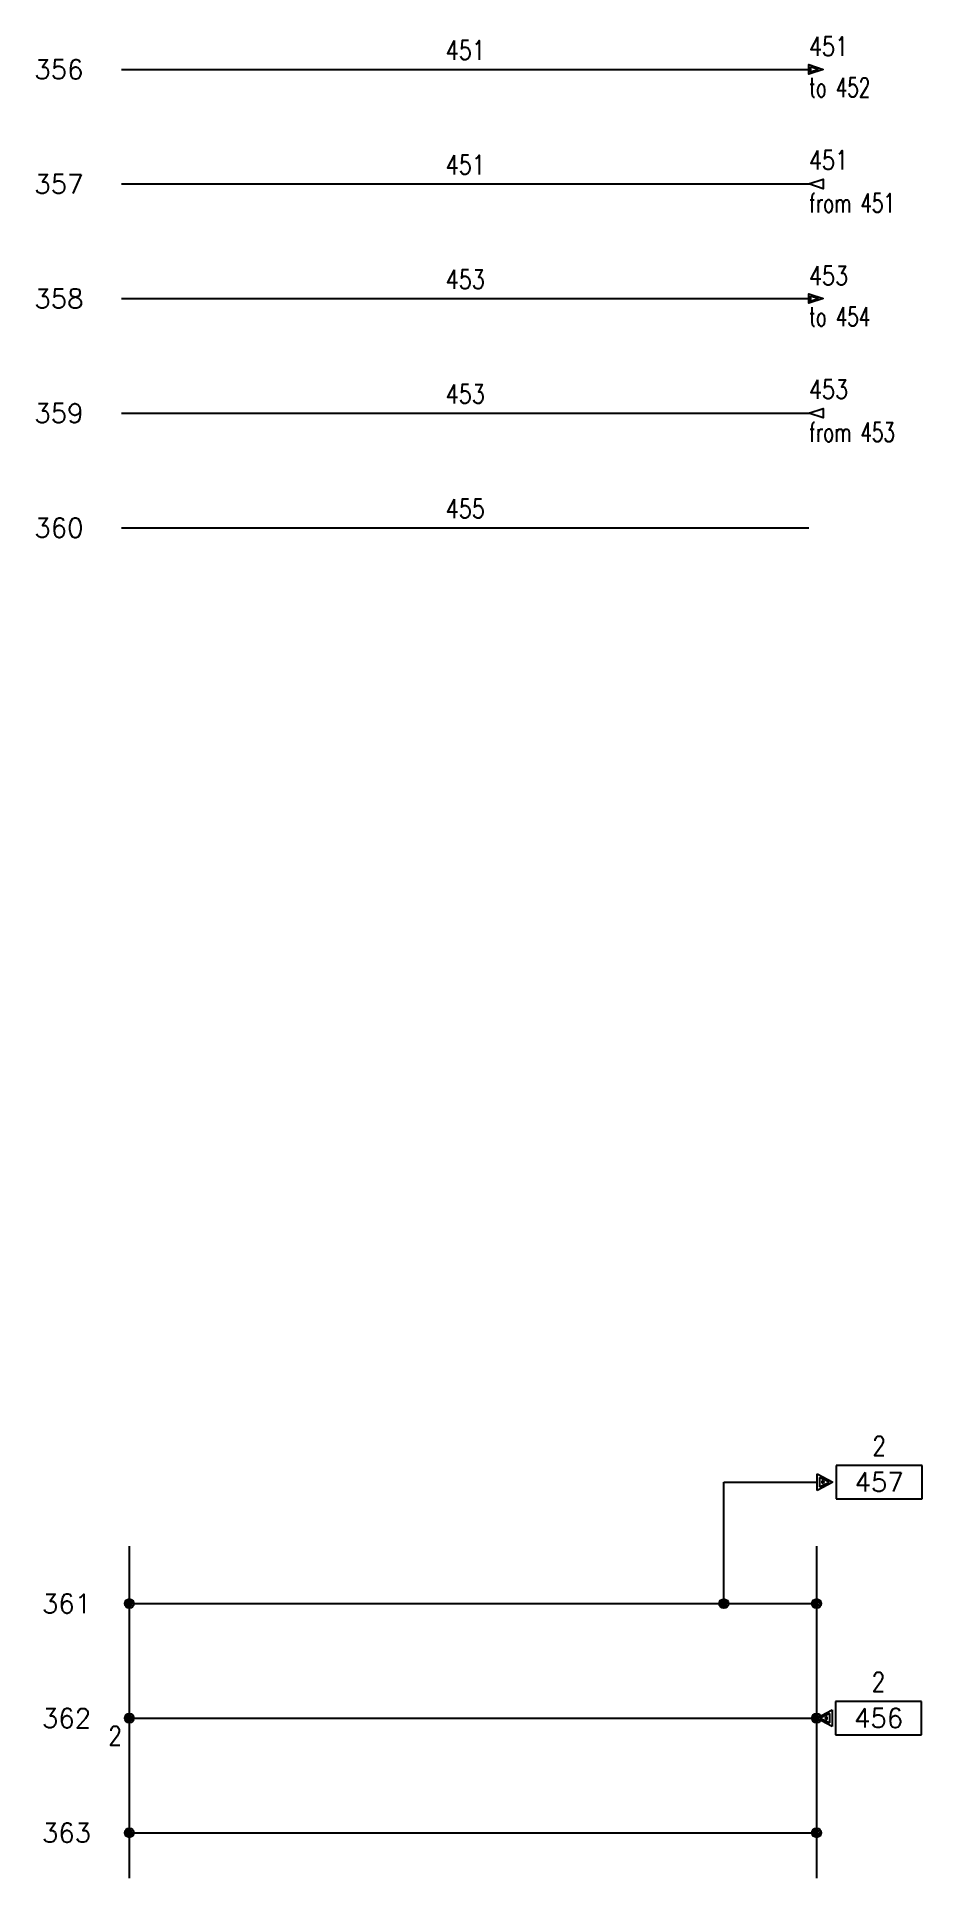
# Model space of a CAD drawing. Header units: inches. Extents: x -11.8 to -6, y 22.7 to 34.8.
import ezdxf
from ezdxf.enums import TextEntityAlignment as Align

# ---------------------------------------------------------------- set-up
doc = ezdxf.new("R2010")
doc.units = ezdxf.units.IN
doc.header["$MEASUREMENT"] = 0
for name, color, linetype in [('BLK_14AWG', 252, 'Continuous'), ('SYMS', 7, 'Continuous'), ('WIREFIXED', 7, 'Continuous'), ('WIRENO', 7, 'Continuous'), ('WIREREF', 52, 'Continuous'), ('WIREREF_DEST', 52, 'Continuous'), ('XREF', 7, 'Continuous')]:
    doc.layers.add(name, color=color, linetype=linetype)
doc.styles.add('WD', font='romans.shx')

# ---------------------------------------------------------------- blocks, each defined once
blk = doc.blocks.new('WD_MLRH')
at = {"style": 'WD'}
blk.add_attdef('RUNGFIRST', text='', height=0.125, dxfattribs=at).set_placement((-0.25, 0), align=Align.MIDDLE_RIGHT)
at = {"style": 'WD', "flags": 1}
for tag, p in [('RUNGHORV', (-0.25, -0.127)), ('RUNGDIST', (-0.25, -0.2)), ('RUNGCNT', (-0.25, -0.237)), ('RUNGINC', (-0.25, -0.163)), ('WIRE-START', (-0.25, -0.356)), ('WIREMODE', (-0.25, -0.281)), ('WIREFMT', (-0.25, -0.321)), ('WIRE-GSUF', (-0.25, -0.396)), ('PH3SPACE', (-0.25, -0.437))]:
    blk.add_attdef(tag, text='', height=0.025, dxfattribs=at).set_placement(p, align=Align.RIGHT)
blk = doc.blocks.new('WD_WNH')
at = {"linetype": 'Continuous', "style": 'WD', "width": 0.8}
blk.add_attdef('WIRENO', text='', height=0.125, dxfattribs=at).set_placement((0, 0.062), align=Align.CENTER)
at = {"style": 'WD', "flags": 1}
for tag, p in [('W01USER', (0, 0.078)), ('W02USER', (0, 0.07)), ('W03USER', (0, 0.062)), ('W04USER', (0, 0.055)), ('W05USER', (0, 0.047)), ('W06USER', (0, 0.039)), ('W07USER', (0, 0.031)), ('W08USER', (0, 0.023)), ('W09USER', (0, 0.016)), ('W10USER', (0, 0.008))]:
    blk.add_attdef(tag, text='', height=0.005, dxfattribs=at).set_placement(p, align=Align.CENTER)
blk = doc.blocks.new('HA1S1')
for points in [[(0, 0), (0, 0.031), (0.094, 0), (0, -0.031), (0, 0)], [(0.011, 0.016), (0.011, -0.016), (0.058, 0), (0.011, 0.016)]]:
    blk.add_lwpolyline(points)
at = {"style": 'WD', "width": 0.8, "flags": 8}
blk.add_attdef('WIRENO', (0, 0.087), '', height=0.125, dxfattribs=at)
at = {"style": 'WD', "flags": 1}
for tag, p in [('SIGCODE', (-0.02, 0.047)), ('X4TERM01', (0, 0))]:
    blk.add_attdef(tag, p, '', height=0.01, dxfattribs=at)
at = {"style": 'WD', "width": 0.7}
for tag, p in [('XREF', (0, -0.181)), ('DESC1', (0, -0.356))]:
    blk.add_attdef(tag, p, '', height=0.125, dxfattribs=at)
blk = doc.blocks.new('HA1D1')
blk.add_lwpolyline([(0.094, 0), (0.094, -0.031), (0, 0), (0.094, 0.031), (0.094, 0)])
at = {"style": 'WD', "width": 0.8, "flags": 8}
blk.add_attdef('WIRENO', (0, 0.094), '', height=0.125, dxfattribs=at)
at = {"style": 'WD', "flags": 1}
for tag, p in [('SIGCODE', (-0.02, 0.047)), ('X4TERM01', (0, 0))]:
    blk.add_attdef(tag, p, '', height=0.01, dxfattribs=at)
at = {"style": 'WD', "width": 0.7}
for tag, p in [('XREF', (0, -0.188)), ('DESC1', (0, -0.375))]:
    blk.add_attdef(tag, p, '', height=0.125, dxfattribs=at)
blk = doc.blocks.new('WDDOT')
for radius in [0.03, 0.0187, 0.00929]:
    blk.add_circle((0, 0), radius)
blk = doc.blocks.new('WD_WNV')
at = {"linetype": 'Continuous', "style": 'WD', "width": 0.8}
blk.add_attdef('WIRENO', text='', height=0.125, dxfattribs=at).set_placement((-0.05, 0), align=Align.MIDDLE_RIGHT)
at = {"style": 'WD', "flags": 1}
for tag, p in [('W01USER', (-0.062, 0.094)), ('W02USER', (-0.062, 0.086)), ('W03USER', (-0.062, 0.078)), ('W04USER', (-0.062, 0.07)), ('W05USER', (-0.062, 0.062)), ('W06USER', (-0.062, 0.055)), ('W07USER', (-0.062, 0.047)), ('W08USER', (-0.062, 0.039)), ('W09USER', (-0.062, 0.031)), ('W10USER', (-0.062, 0.023))]:
    blk.add_attdef(tag, text='', height=0.005, dxfattribs=at).set_placement(p, align=Align.CENTER)
blk = doc.blocks.new('HA2S1')
for p, q in [((0, -0.055), (0, 0.055)), ((0, 0.055), (0.102, 0)), ((0.102, 0), (0, -0.055)), ((0.078, 0), (0.016, 0.031)), ((0.016, 0.031), (0.016, -0.031)), ((0.016, -0.031), (0.078, 0)), ((0.047, 0), (0.031, 0.008)), ((0.031, 0.008), (0.031, -0.008)), ((0.031, -0.008), (0.047, 0)), ((0.125, 0.109), (0.125, -0.109)), ((0.688, 0.109), (0.125, 0.109)), ((0.688, -0.109), (0.688, 0.109)), ((0.125, -0.109), (0.688, -0.109))]:
    blk.add_line(p, q)
at = {"style": 'WD', "width": 0.8, "flags": 8}
for tag, p in [('WIRENO', (0.406, 0.3)), ('DESC1', (0.406, -0.169))]:
    blk.add_attdef(tag, text='', height=0.125, dxfattribs=at).set_placement(p, align=Align.TOP_CENTER)
at = {"style": 'WD', "flags": 1}
for tag, p in [('X4TERM01', (0, 0)), ('SIGCODE', (0.026, 0.066))]:
    blk.add_attdef(tag, p, '', height=0.01, dxfattribs=at)
at = {"style": 'WD'}
blk.add_attdef('XREF', text='', height=0.125, dxfattribs=at).set_placement((0.406, -0.063), align=Align.CENTER)
blk = doc.blocks.new('HA2D1')
for p, q in [((0, 0), (0.102, 0.055)), ((0.102, -0.055), (0, 0)), ((0.086, 0.031), (0.023, 0)), ((0.023, 0), (0.086, -0.031)), ((0.07, 0.008), (0.055, 0)), ((0.055, 0), (0.07, -0.008)), ((0.07, -0.008), (0.07, 0.008)), ((0.086, -0.031), (0.086, 0.031)), ((0.102, 0.055), (0.102, -0.055)), ((0.125, 0.109), (0.125, -0.109)), ((0.688, 0.109), (0.125, 0.109)), ((0.688, -0.109), (0.688, 0.109)), ((0.125, -0.109), (0.688, -0.109))]:
    blk.add_line(p, q)
at = {"style": 'WD', "width": 0.8, "flags": 8}
for tag, p in [('WIRENO', (0.406, 0.3)), ('DESC1', (0.406, -0.169))]:
    blk.add_attdef(tag, text='', height=0.125, dxfattribs=at).set_placement(p, align=Align.TOP_CENTER)
at = {"style": 'WD', "flags": 1}
for tag, p in [('X4TERM01', (0, 0)), ('SIGCODE', (0.026, 0.066))]:
    blk.add_attdef(tag, p, '', height=0.01, dxfattribs=at)
at = {"style": 'WD'}
blk.add_attdef('XREF', text='', height=0.125, dxfattribs=at).set_placement((0.406, -0.063), align=Align.CENTER)

msp = doc.modelspace()

# ---------------------------------------------------------------- linework, layer by layer
at = {"layer": 'BLK_14AWG'}
for p, q in [((-11.24, 34.54), (-6.74, 34.54)), ((-11.24, 33.79), (-6.74, 33.79)), ((-11.24, 33.04), (-6.74, 33.04)), ((-11.24, 32.29), (-6.74, 32.29)), ((-11.24, 31.54), (-6.74, 31.54)), ((-7.297, 24.5), (-7.297, 25.295)), ((-7.297, 25.295), (-6.686, 25.295)), ((-11.19, 24.875), (-11.19, 22.703)), ((-6.69, 24.875), (-6.69, 22.703)), ((-11.19, 24.5), (-6.69, 24.5)), ((-11.19, 23.75), (-6.69, 23.75)), ((-11.19, 23), (-6.69, 23))]:
    msp.add_line(p, q, dxfattribs=at)

# ---------------------------------------------------------------- block references
at = {"layer": 'SYMS'}
ref = msp.add_blockref('HA1S1', (-6.74, 34.54), dxfattribs=at)
ref.add_attrib('WIRENO', '451', (-6.74, 34.628), dxfattribs={"layer": 'WIREREF', "height": 0.125, "style": 'WD', "width": 0.8, "flags": 8})
ref.add_attrib('XREF', 'to 452', (-6.74, 34.359), dxfattribs={"layer": 'XREF', "height": 0.125, "style": 'WD', "width": 0.7})
ref = msp.add_blockref('HA1D1', (-6.74, 33.79), dxfattribs=at)
ref.add_attrib('WIRENO', '451', (-6.74, 33.884), dxfattribs={"layer": 'WIREREF_DEST', "height": 0.125, "style": 'WD', "width": 0.8, "flags": 8})
ref.add_attrib('XREF', 'from 451', (-6.74, 33.603), dxfattribs={"layer": 'XREF', "height": 0.125, "style": 'WD', "width": 0.7})
ref = msp.add_blockref('HA1S1', (-6.74, 33.04), dxfattribs=at)
ref.add_attrib('WIRENO', '453', (-6.74, 33.128), dxfattribs={"layer": 'WIREREF', "height": 0.125, "style": 'WD', "width": 0.8, "flags": 8})
ref.add_attrib('XREF', 'to 454', (-6.74, 32.859), dxfattribs={"layer": 'XREF', "height": 0.125, "style": 'WD', "width": 0.7})
ref = msp.add_blockref('HA1D1', (-6.74, 32.29), dxfattribs=at)
ref.add_attrib('WIRENO', '453', (-6.74, 32.384), dxfattribs={"layer": 'WIREREF_DEST', "height": 0.125, "style": 'WD', "width": 0.8, "flags": 8})
ref.add_attrib('XREF', 'from 453', (-6.74, 32.103), dxfattribs={"layer": 'XREF', "height": 0.125, "style": 'WD', "width": 0.7})
ref = msp.add_blockref('HA2S1', (-6.686, 25.295), dxfattribs=at)
ref.add_attrib('WIRENO', '2', dxfattribs={"layer": 'WIREREF', "height": 0.125, "style": 'WD', "width": 0.8, "flags": 8}).set_placement((-6.28, 25.595), align=Align.TOP_CENTER)
ref.add_attrib('XREF', '457', dxfattribs={"layer": 'XREF', "height": 0.125, "style": 'WD'}).set_placement((-6.28, 25.233), align=Align.CENTER)
for p in [(-11.19, 24.5), (-7.297, 24.5), (-6.69, 24.5), (-11.19, 23.75), (-6.69, 23.75), (-11.19, 23), (-6.69, 23)]:
    msp.add_blockref('WDDOT', p, dxfattribs=at)
ref = msp.add_blockref('HA2D1', (-6.69, 23.75), dxfattribs=at)
ref.add_attrib('WIRENO', '2', dxfattribs={"layer": 'WIREREF_DEST', "height": 0.125, "style": 'WD', "width": 0.8, "flags": 8}).set_placement((-6.284, 24.05), align=Align.TOP_CENTER)
ref.add_attrib('XREF', '456', dxfattribs={"layer": 'XREF', "height": 0.125, "style": 'WD'}).set_placement((-6.284, 23.688), align=Align.CENTER)
at = {"layer": 'WIREFIXED'}
for p, values in [((-11.24, 34.54), {'RUNGFIRST': '356'}), ((-11.19, 24.5), {'RUNGFIRST': '361'})]:
    msp.add_blockref('WD_MLRH', p, dxfattribs=at).add_auto_attribs(values)
at = {"layer": 'WIRENO'}
ref = msp.add_blockref('WD_WNH', (-8.99, 34.54), dxfattribs=at)
ref.add_attrib('WIRENO', '451', dxfattribs={"linetype": 'Continuous', "height": 0.125, "style": 'WD', "width": 0.8}).set_placement((-8.99, 34.603), align=Align.CENTER)
ref = msp.add_blockref('WD_WNH', (-8.99, 33.79), dxfattribs=at)
ref.add_attrib('WIRENO', '451', dxfattribs={"linetype": 'Continuous', "height": 0.125, "style": 'WD', "width": 0.8}).set_placement((-8.99, 33.853), align=Align.CENTER)
ref = msp.add_blockref('WD_WNH', (-8.99, 33.04), dxfattribs=at)
ref.add_attrib('WIRENO', '453', dxfattribs={"linetype": 'Continuous', "height": 0.125, "style": 'WD', "width": 0.8}).set_placement((-8.99, 33.103), align=Align.CENTER)
ref = msp.add_blockref('WD_WNH', (-8.99, 32.29), dxfattribs=at)
ref.add_attrib('WIRENO', '453', dxfattribs={"linetype": 'Continuous', "height": 0.125, "style": 'WD', "width": 0.8}).set_placement((-8.99, 32.353), align=Align.CENTER)
ref = msp.add_blockref('WD_WNH', (-8.99, 31.54), dxfattribs=at)
ref.add_attrib('WIRENO', '455', dxfattribs={"linetype": 'Continuous', "height": 0.125, "style": 'WD', "width": 0.8}).set_placement((-8.99, 31.603), align=Align.CENTER)
ref = msp.add_blockref('WD_WNV', (-11.19, 23.635), dxfattribs=at)
ref.add_attrib('WIRENO', '2', dxfattribs={"linetype": 'Continuous', "height": 0.125, "style": 'WD', "width": 0.8}).set_placement((-11.24, 23.635), align=Align.MIDDLE_RIGHT)

# ---------------------------------------------------------------- texts
at = {"layer": 'WIREFIXED', "style": 'WD'}
for s, p in [('357', (-11.49, 33.79)), ('358', (-11.49, 33.04)), ('359', (-11.49, 32.29)), ('360', (-11.49, 31.54)), ('362', (-11.44, 23.75)), ('363', (-11.44, 23))]:
    msp.add_text(s, height=0.125, dxfattribs=at).set_placement(p, align=Align.MIDDLE_RIGHT)

doc.saveas('drawing.dxf')
